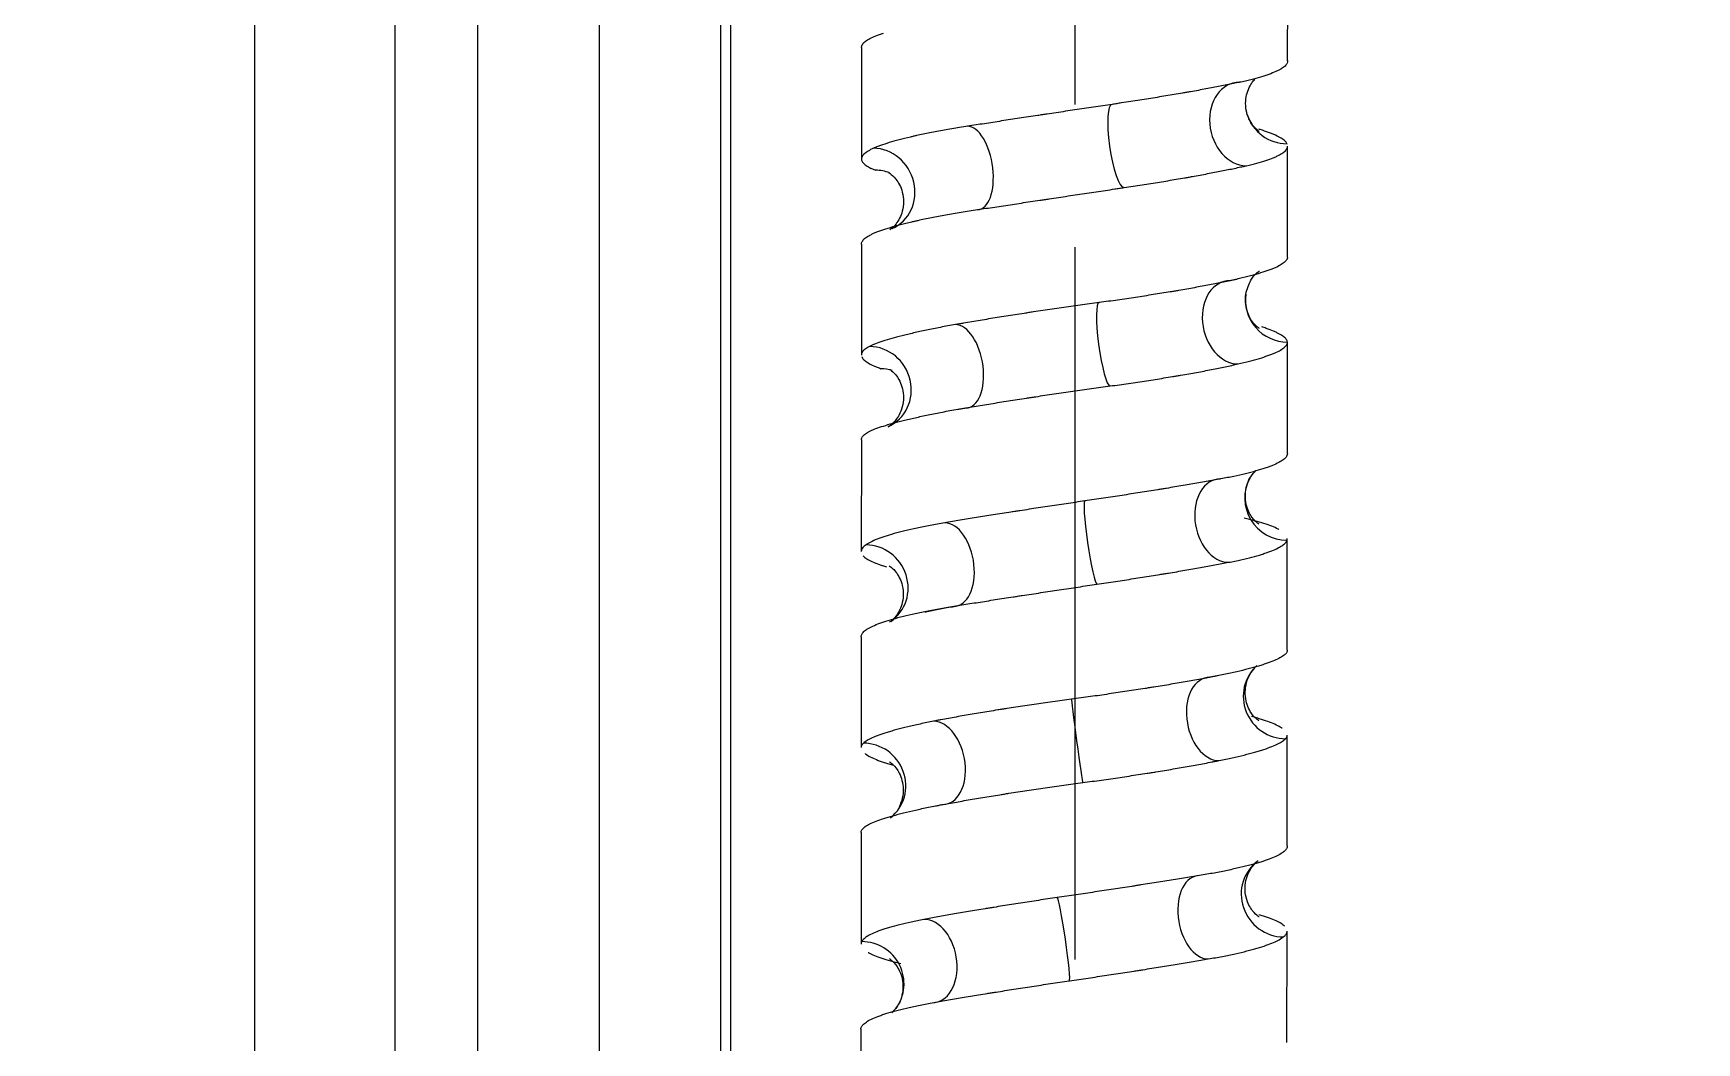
# Model space of a CAD drawing. Header units: millimetres. Extents: x 6110 to 6704, y -2661 to -1821.
# Drawn here: x 6328.72 to 6343.56, y -2250.69 to -2241.69 of the extents above; entities that cross this region are included whole.
import ezdxf

# ---------------------------------------------------------------- set-up
doc = ezdxf.new("R2010")
doc.units = ezdxf.units.MM
doc.header["$LTSCALE"] = 0.1
doc.linetypes.add('CENTERX2', pattern=[101.6, 63.5, -12.7, 12.7, -12.7])
doc.linetypes.add('HIDDEN2', pattern=[4.7625, 3.175, -1.5875])
doc.layers.add('1', color=4, linetype='HIDDEN2', lineweight=13)
doc.layers.add('DIM', color=3, linetype='Continuous', lineweight=9)
doc.layers.add('CENTER', color=1, linetype='CENTERX2')

msp = doc.modelspace()

# ---------------------------------------------------------------- hatches: boundary and pattern name
at = {"layer": 'DIM'}
h = msp.add_hatch(dxfattribs=at)
h.set_pattern_fill('ANSI31', color=2)
edge = h.paths.add_edge_path()
edge.add_line((6619.617, -2595.98), (6619.617, -1962.206))
edge.add_line((6634.617, -1966.11), (6619.617, -1966.11))
edge.add_line((6634.617, -2610.98), (6634.617, -1966.11))
edge.add_line((6634.617, -2610.98), (6184.457, -2610.98))
edge.add_line((6619.617, -2595.98), (6184.457, -2595.98))
edge.add_line((6184.457, -2610.98), (6184.457, -2595.98))

# ---------------------------------------------------------------- linework, layer by layer
at = {"layer": '1', "color": 7, "linetype": 'Continuous', "lineweight": -3}
for p, q in [((6330.696, -2354.877), (6330.696, -2226.539)), ((6332.686, -2394.48), (6332.686, -2226.539)), ((6333.768, -2226.528), (6333.768, -2393.229)), ((6334.85, -2226.51), (6334.85, -2393.225)), ((6334.939, -2226.51), (6334.939, -2393.225)), ((6331.944, -2226.545), (6331.944, -2354.877)), ((6339.908, -2241.936), (6339.909, -2240.943)), ((6336.108, -2241.815), (6336.107, -2242.81)), ((6339.907, -2243.686), (6339.907, -2242.694)), ((6336.107, -2243.568), (6336.106, -2244.557)), ((6339.906, -2245.435), (6339.906, -2244.444)), ((6336.106, -2245.314), (6336.105, -2246.309)), ((6339.904, -2247.187), (6339.905, -2246.194)), ((6336.104, -2247.068), (6336.104, -2248.057)), ((6339.903, -2248.934), (6339.904, -2247.945)), ((6336.103, -2248.815), (6336.103, -2249.809)), ((6339.902, -2250.687), (6339.903, -2249.693)), ((6336.102, -2250.567), (6336.101, -2251.558))]:
    msp.add_line(p, q, dxfattribs=at)
for centre, major_axis, ratio, start_param, end_param in [((6339.509, -2242.498), (0.08, -0.366), 0.782766, 2.971777, 6.113219), ((6338.396, -2242.694), (0.055, -0.371), 0.203228, 3.113066, 6.251225), ((6339.906, -2242.302), (0.358, 0.113), 0.988362, 3.13638, 4.400765), ((6337.098, -2242.889), (0.057, -0.371), 0.475155, 6.211071, 9.351763), ((6336.233, -2243.085), (0.142, -0.347), 0.923526, 0.016388, 2.778758), ((6336.216, -2243.282), (0.141, 0.348), 0.934438, 6.282554, 6.643723), ((6339.43, -2244.266), (0.081, -0.366), 0.742062, 2.980502, 6.118701), ((6339.906, -2244.07), (0.371, -0.053), 0.990915, 3.136209, 4.855036), ((6338.275, -2244.462), (0.05, -0.372), 0.139455, 3.123027, 6.263756), ((6336.991, -2244.657), (0.064, -0.37), 0.527753, 6.193549, 9.331635), ((6336.193, -2244.853), (0.154, -0.342), 0.946396, 6.274343, 9.020003), ((6336.258, -2245.05), (0.132, 0.351), 0.910477, 0.029444, 0.326888), ((6339.345, -2246.034), (0.07, -0.368), 0.698673, 3.010337, 6.151104), ((6339.899, -2245.838), (0.328, -0.182), 0.986141, 3.141074, 5.224323), ((6338.153, -2246.229), (0.054, -0.371), 0.077651, 3.132067, 6.270184), ((6336.89, -2246.425), (0.061, -0.37), 0.582427, 6.186853, 9.328366), ((6336.159, -2246.621), (0.197, -0.319), 0.961296, 0.042946, 2.602734), ((6339.255, -2247.802), (0.071, -0.368), 0.652213, 3.016999, 6.155147), ((6339.883, -2247.606), (0.253, -0.277), 0.980369, 3.134104, 5.551198), ((6338.03, -2247.997), (0.05, -0.372), 0.012895, 3.13981, 6.281352), ((6336.792, -2248.193), (0.07, -0.368), 0.630279, 6.165353, 9.303648), ((6336.133, -2248.389), (0.23, -0.296), 0.976235, 0.011979, 2.490826), ((6339.861, -2249.373), (0.216, -0.307), 0.967712, 3.146745, 5.683912), ((6339.16, -2249.569), (0.062, -0.37), 0.603098, 3.039756, 6.181325), ((6337.907, -2249.765), (0.054, -0.371), 0.048911, 6.277454, 9.415788), ((6336.7, -2249.96), (0.068, -0.369), 0.680106, 6.158604, 9.299465), ((6336.114, -2250.157), (0.299, -0.226), 0.983361, 6.28216, 8.505766)]:
    msp.add_ellipse(centre, major_axis=major_axis, ratio=ratio, start_param=start_param, end_param=end_param, dxfattribs=at)
for points, knots in [([(6336.108, -2241.815), (6336.108, -2241.813), (6336.108, -2241.812), (6336.109, -2241.806), (6336.11, -2241.802), (6336.112, -2241.795), (6336.113, -2241.793), (6336.116, -2241.789), (6336.117, -2241.787), (6336.124, -2241.776), (6336.133, -2241.768), (6336.154, -2241.752), (6336.18, -2241.736), (6336.215, -2241.72), (6336.246, -2241.708), (6336.256, -2241.704), (6336.279, -2241.697), (6336.291, -2241.693), (6336.303, -2241.689)], [0, 0, 0, 0, 0.035123, 0.035123, 0.131611, 0.131611, 0.179854, 0.179854, 0.228098, 0.228098, 0.421074, 0.421074, 0.614049, 0.807025, 0.807025, 0.903512, 0.903512, 1, 1, 1, 1]), ([(6339.908, -2241.931), (6339.909, -2241.939), (6339.907, -2241.948), (6339.899, -2241.964), (6339.887, -2241.981), (6339.864, -2241.997), (6339.844, -2242.01), (6339.837, -2242.014), (6339.825, -2242.02), (6339.82, -2242.022), (6339.812, -2242.027), (6339.807, -2242.029), (6339.784, -2242.039), (6339.764, -2242.047), (6339.718, -2242.064), (6339.669, -2242.08), (6339.61, -2242.096), (6339.563, -2242.107), (6339.547, -2242.111), (6339.514, -2242.119), (6339.496, -2242.123), (6339.478, -2242.126)], [0, 0, 0, 0, 0.125, 0.125, 0.25, 0.375, 0.375, 0.4375, 0.4375, 0.46875, 0.46875, 0.5, 0.5, 0.625, 0.625, 0.75, 0.875, 0.875, 0.9375, 0.9375, 1, 1, 1, 1]), ([(6339.548, -2242.415), (6339.534, -2242.358), (6339.524, -2242.259), (6339.575, -2242.145), (6339.606, -2242.108), (6339.614, -2242.099)], [0, 0, 0, 0, 0.431207, 0.832171, 1, 1, 1, 1]), ([(6339.478, -2242.126), (6339.443, -2242.134), (6339.405, -2242.142), (6339.327, -2242.157), (6339.245, -2242.173), (6339.157, -2242.189), (6339.089, -2242.202), (6339.054, -2242.208), (6339.018, -2242.214), (6338.994, -2242.218), (6338.982, -2242.22), (6338.921, -2242.231), (6338.872, -2242.239), (6338.771, -2242.256), (6338.668, -2242.273), (6338.562, -2242.289), (6338.481, -2242.302), (6338.453, -2242.306), (6338.412, -2242.312), (6338.398, -2242.314), (6338.371, -2242.319), (6338.357, -2242.321), (6338.343, -2242.323)], [0, 0, 0, 0, 0.125, 0.125, 0.25, 0.375, 0.375, 0.4375, 0.46875, 0.46875, 0.5, 0.5, 0.625, 0.625, 0.75, 0.875, 0.875, 0.9375, 0.9375, 0.96875, 0.96875, 1, 1, 1, 1]), ([(6338.343, -2242.323), (6338.287, -2242.331), (6338.232, -2242.339), (6338.122, -2242.356), (6338.011, -2242.372), (6337.9, -2242.389), (6337.817, -2242.401), (6337.79, -2242.405), (6337.748, -2242.412), (6337.734, -2242.414), (6337.707, -2242.418), (6337.693, -2242.42), (6337.624, -2242.431), (6337.569, -2242.439), (6337.462, -2242.455), (6337.356, -2242.471), (6337.254, -2242.487), (6337.178, -2242.499), (6337.153, -2242.502), (6337.104, -2242.51), (6337.079, -2242.514), (6337.055, -2242.518)], [0, 0, 0, 0, 0.125, 0.125, 0.25, 0.375, 0.375, 0.4375, 0.4375, 0.46875, 0.46875, 0.5, 0.5, 0.625, 0.625, 0.75, 0.875, 0.875, 0.9375, 0.9375, 1, 1, 1, 1]), ([(6339.654, -2242.565), (6339.654, -2242.565), (6339.653, -2242.564), (6339.631, -2242.552), (6339.575, -2242.485), (6339.554, -2242.432), (6339.548, -2242.415)], [0, 0, 0, 0, 0.046975, 0.473175, 0.844889, 1, 1, 1, 1]), ([(6337.055, -2242.518), (6337.006, -2242.525), (6336.958, -2242.533), (6336.867, -2242.548), (6336.778, -2242.564), (6336.696, -2242.581), (6336.637, -2242.593), (6336.608, -2242.599), (6336.58, -2242.605), (6336.562, -2242.61), (6336.553, -2242.612), (6336.508, -2242.622), (6336.474, -2242.631), (6336.411, -2242.647), (6336.352, -2242.664), (6336.301, -2242.681), (6336.266, -2242.693), (6336.255, -2242.698), (6336.239, -2242.704), (6336.234, -2242.706), (6336.224, -2242.71), (6336.219, -2242.712), (6336.215, -2242.714)], [0, 0, 0, 0, 0.125, 0.125, 0.25, 0.375, 0.375, 0.4375, 0.46875, 0.46875, 0.5, 0.5, 0.625, 0.625, 0.75, 0.875, 0.875, 0.9375, 0.9375, 0.96875, 0.96875, 1, 1, 1, 1]), ([(6339.902, -2242.673), (6339.898, -2242.665), (6339.891, -2242.657), (6339.874, -2242.64), (6339.851, -2242.623), (6339.819, -2242.607), (6339.791, -2242.594), (6339.781, -2242.59), (6339.766, -2242.584), (6339.76, -2242.581), (6339.749, -2242.577), (6339.744, -2242.575), (6339.715, -2242.565), (6339.69, -2242.556), (6339.659, -2242.547), (6339.655, -2242.546), (6339.651, -2242.545)], [0, 0, 0, 0, 0.194851, 0.194851, 0.389702, 0.584553, 0.584553, 0.681979, 0.681979, 0.730691, 0.730691, 0.779404, 0.779404, 0.974255, 0.974255, 1, 1, 1, 1]), ([(6339.539, -2242.87), (6339.573, -2242.862), (6339.604, -2242.855), (6339.662, -2242.839), (6339.715, -2242.823), (6339.76, -2242.807), (6339.79, -2242.794), (6339.8, -2242.79), (6339.813, -2242.784), (6339.818, -2242.782), (6339.826, -2242.778), (6339.83, -2242.776), (6339.85, -2242.765), (6339.863, -2242.757), (6339.884, -2242.74), (6339.9, -2242.723), (6339.906, -2242.706), (6339.907, -2242.697), (6339.907, -2242.695), (6339.907, -2242.694)], [0, 0, 0, 0, 0.139341, 0.139341, 0.278683, 0.418024, 0.418024, 0.487695, 0.487695, 0.52253, 0.52253, 0.557366, 0.557366, 0.696707, 0.696707, 0.836048, 0.97539, 0.97539, 1, 1, 1, 1]), ([(6336.215, -2242.714), (6336.196, -2242.722), (6336.18, -2242.731), (6336.153, -2242.747), (6336.13, -2242.764), (6336.117, -2242.78), (6336.111, -2242.793), (6336.109, -2242.797), (6336.108, -2242.804), (6336.108, -2242.806), (6336.107, -2242.81), (6336.107, -2242.812), (6336.108, -2242.822), (6336.112, -2242.831), (6336.123, -2242.847), (6336.139, -2242.863), (6336.164, -2242.879), (6336.187, -2242.891), (6336.195, -2242.895), (6336.213, -2242.902), (6336.223, -2242.906), (6336.233, -2242.91)], [0, 0, 0, 0, 0.125, 0.125, 0.25, 0.375, 0.375, 0.4375, 0.4375, 0.46875, 0.46875, 0.5, 0.5, 0.625, 0.625, 0.75, 0.875, 0.875, 0.9375, 0.9375, 1, 1, 1, 1]), ([(6336.349, -2242.927), (6336.349, -2242.928), (6336.359, -2242.937), (6336.415, -2242.98), (6336.486, -2243.106), (6336.485, -2243.274), (6336.418, -2243.393), (6336.368, -2243.435), (6336.359, -2243.44), (6336.359, -2243.44)], [0, 0, 0, 0, 0.116288, 0.259363, 0.41564, 0.599574, 0.755017, 0.885983, 1, 1, 1, 1]), ([(6338.449, -2243.065), (6338.503, -2243.057), (6338.557, -2243.048), (6338.662, -2243.032), (6338.766, -2243.015), (6338.865, -2242.999), (6338.939, -2242.986), (6338.963, -2242.982), (6338.999, -2242.976), (6339.011, -2242.974), (6339.034, -2242.97), (6339.046, -2242.967), (6339.105, -2242.957), (6339.15, -2242.949), (6339.236, -2242.932), (6339.32, -2242.916), (6339.397, -2242.901), (6339.452, -2242.889), (6339.47, -2242.885), (6339.505, -2242.877), (6339.522, -2242.874), (6339.539, -2242.87)], [0, 0, 0, 0, 0.125, 0.125, 0.25, 0.375, 0.375, 0.4375, 0.4375, 0.46875, 0.46875, 0.5, 0.5, 0.625, 0.625, 0.75, 0.875, 0.875, 0.9375, 0.9375, 1, 1, 1, 1]), ([(6337.142, -2243.261), (6337.192, -2243.253), (6337.243, -2243.246), (6337.347, -2243.23), (6337.452, -2243.214), (6337.56, -2243.198), (6337.642, -2243.186), (6337.67, -2243.182), (6337.712, -2243.175), (6337.726, -2243.173), (6337.754, -2243.169), (6337.768, -2243.167), (6337.837, -2243.157), (6337.893, -2243.148), (6338.005, -2243.131), (6338.116, -2243.115), (6338.227, -2243.098), (6338.311, -2243.086), (6338.338, -2243.081), (6338.38, -2243.075), (6338.394, -2243.073), (6338.421, -2243.069), (6338.435, -2243.067), (6338.449, -2243.065)], [0, 0, 0, 0, 0.125, 0.125, 0.25, 0.375, 0.375, 0.4375, 0.4375, 0.46875, 0.46875, 0.5, 0.5, 0.625, 0.625, 0.75, 0.875, 0.875, 0.9375, 0.9375, 0.96875, 0.96875, 1, 1, 1, 1]), ([(6336.253, -2243.456), (6336.275, -2243.448), (6336.299, -2243.44), (6336.35, -2243.423), (6336.406, -2243.407), (6336.47, -2243.39), (6336.521, -2243.378), (6336.547, -2243.371), (6336.574, -2243.365), (6336.593, -2243.361), (6336.602, -2243.359), (6336.65, -2243.348), (6336.69, -2243.34), (6336.772, -2243.324), (6336.857, -2243.307), (6336.948, -2243.292), (6337.019, -2243.28), (6337.043, -2243.276), (6337.092, -2243.269), (6337.117, -2243.265), (6337.142, -2243.261)], [0, 0, 0, 0, 0.125, 0.125, 0.25, 0.375, 0.375, 0.4375, 0.46875, 0.46875, 0.5, 0.5, 0.625, 0.625, 0.75, 0.875, 0.875, 0.9375, 0.9375, 1, 1, 1, 1]), ([(6336.107, -2243.568), (6336.107, -2243.567), (6336.107, -2243.565), (6336.107, -2243.561), (6336.108, -2243.559), (6336.111, -2243.548), (6336.116, -2243.54), (6336.13, -2243.523), (6336.149, -2243.506), (6336.178, -2243.49), (6336.204, -2243.477), (6336.213, -2243.473), (6336.227, -2243.467), (6336.232, -2243.465), (6336.242, -2243.46), (6336.248, -2243.458), (6336.253, -2243.456)], [0, 0, 0, 0, 0.046391, 0.046391, 0.102486, 0.102486, 0.326864, 0.326864, 0.551243, 0.775621, 0.775621, 0.887811, 0.887811, 0.943905, 0.943905, 1, 1, 1, 1]), ([(6339.905, -2243.698), (6339.902, -2243.706), (6339.897, -2243.714), (6339.882, -2243.729), (6339.863, -2243.745), (6339.833, -2243.761), (6339.808, -2243.774), (6339.799, -2243.778), (6339.784, -2243.784), (6339.779, -2243.786), (6339.769, -2243.79), (6339.763, -2243.792), (6339.736, -2243.803), (6339.712, -2243.811), (6339.66, -2243.828), (6339.603, -2243.845), (6339.538, -2243.862), (6339.486, -2243.874), (6339.469, -2243.878), (6339.441, -2243.885), (6339.432, -2243.887), (6339.413, -2243.891), (6339.403, -2243.893), (6339.394, -2243.895)], [0, 0, 0, 0, 0.125, 0.125, 0.25, 0.375, 0.375, 0.4375, 0.4375, 0.46875, 0.46875, 0.5, 0.5, 0.625, 0.625, 0.75, 0.875, 0.875, 0.9375, 0.9375, 0.96875, 0.96875, 1, 1, 1, 1]), ([(6339.394, -2243.895), (6339.355, -2243.903), (6339.315, -2243.911), (6339.233, -2243.928), (6339.147, -2243.944), (6339.055, -2243.961), (6338.984, -2243.974), (6338.948, -2243.98), (6338.911, -2243.986), (6338.887, -2243.99), (6338.874, -2243.992), (6338.811, -2244.003), (6338.761, -2244.011), (6338.657, -2244.027), (6338.553, -2244.044), (6338.446, -2244.059), (6338.337, -2244.075), (6338.282, -2244.082), (6338.226, -2244.09)], [0, 0, 0, 0, 0.125, 0.125, 0.25, 0.375, 0.375, 0.4375, 0.46875, 0.46875, 0.5, 0.5, 0.625, 0.625, 0.75, 0.875, 0.875, 1, 1, 1, 1]), ([(6339.534, -2244.017), (6339.547, -2243.965), (6339.572, -2243.889), (6339.632, -2243.824), (6339.653, -2243.811), (6339.656, -2243.809), (6339.656, -2243.809)], [0, 0, 0, 0, 0.340686, 0.620416, 0.88835, 1, 1, 1, 1]), ([(6339.655, -2244.32), (6339.655, -2244.32), (6339.652, -2244.317), (6339.624, -2244.299), (6339.557, -2244.216), (6339.527, -2244.103), (6339.532, -2244.035), (6339.534, -2244.017)], [0, 0, 0, 0, 0.095693, 0.353908, 0.604603, 0.898122, 1, 1, 1, 1]), ([(6338.226, -2244.09), (6338.17, -2244.097), (6338.114, -2244.105), (6338.002, -2244.121), (6337.89, -2244.136), (6337.779, -2244.153), (6337.696, -2244.165), (6337.668, -2244.169), (6337.627, -2244.175), (6337.613, -2244.177), (6337.585, -2244.182), (6337.572, -2244.184), (6337.503, -2244.194), (6337.449, -2244.203), (6337.344, -2244.219), (6337.24, -2244.236), (6337.14, -2244.253), (6337.066, -2244.265), (6337.042, -2244.269), (6337.005, -2244.276), (6336.993, -2244.278), (6336.97, -2244.282), (6336.958, -2244.284), (6336.946, -2244.286)], [0, 0, 0, 0, 0.125, 0.125, 0.25, 0.375, 0.375, 0.4375, 0.4375, 0.46875, 0.46875, 0.5, 0.5, 0.625, 0.625, 0.75, 0.875, 0.875, 0.9375, 0.9375, 0.96875, 0.96875, 1, 1, 1, 1]), ([(6336.946, -2244.286), (6336.899, -2244.294), (6336.855, -2244.302), (6336.768, -2244.319), (6336.685, -2244.336), (6336.609, -2244.352), (6336.554, -2244.365), (6336.528, -2244.371), (6336.502, -2244.377), (6336.485, -2244.381), (6336.477, -2244.384), (6336.435, -2244.394), (6336.405, -2244.402), (6336.348, -2244.419), (6336.295, -2244.435), (6336.251, -2244.451), (6336.221, -2244.462), (6336.212, -2244.466), (6336.194, -2244.474), (6336.186, -2244.478), (6336.178, -2244.481)], [0, 0, 0, 0, 0.125, 0.125, 0.25, 0.375, 0.375, 0.4375, 0.46875, 0.46875, 0.5, 0.5, 0.625, 0.625, 0.75, 0.875, 0.875, 0.9375, 0.9375, 1, 1, 1, 1]), ([(6339.906, -2244.442), (6339.906, -2244.434), (6339.903, -2244.426), (6339.892, -2244.411), (6339.876, -2244.395), (6339.851, -2244.378), (6339.828, -2244.366), (6339.82, -2244.362), (6339.807, -2244.356), (6339.803, -2244.353), (6339.793, -2244.349), (6339.788, -2244.347), (6339.763, -2244.337), (6339.741, -2244.328), (6339.704, -2244.315), (6339.691, -2244.311), (6339.678, -2244.307)], [0, 0, 0, 0, 0.181414, 0.181414, 0.362828, 0.544242, 0.544242, 0.634949, 0.634949, 0.680303, 0.680303, 0.725656, 0.725656, 0.90707, 0.90707, 1, 1, 1, 1]), ([(6336.178, -2244.481), (6336.163, -2244.489), (6336.15, -2244.497), (6336.129, -2244.512), (6336.113, -2244.528), (6336.107, -2244.544), (6336.106, -2244.554), (6336.106, -2244.555), (6336.106, -2244.556)], [0, 0, 0, 0, 0.319121, 0.319121, 0.638242, 0.957363, 0.957363, 1, 1, 1, 1]), ([(6339.465, -2244.637), (6339.501, -2244.629), (6339.535, -2244.621), (6339.599, -2244.604), (6339.658, -2244.587), (6339.709, -2244.571), (6339.744, -2244.558), (6339.76, -2244.552), (6339.776, -2244.546), (6339.786, -2244.541), (6339.791, -2244.539), (6339.814, -2244.529), (6339.831, -2244.521), (6339.859, -2244.504), (6339.882, -2244.488), (6339.896, -2244.472), (6339.905, -2244.457), (6339.907, -2244.449), (6339.906, -2244.442)], [0, 0, 0, 0, 0.125, 0.125, 0.25, 0.375, 0.375, 0.4375, 0.46875, 0.46875, 0.5, 0.5, 0.625, 0.625, 0.75, 0.875, 0.875, 1, 1, 1, 1]), ([(6336.11, -2244.574), (6336.111, -2244.575), (6336.111, -2244.576), (6336.116, -2244.586), (6336.123, -2244.595), (6336.142, -2244.612), (6336.165, -2244.628), (6336.198, -2244.645), (6336.226, -2244.658), (6336.236, -2244.662), (6336.252, -2244.668), (6336.258, -2244.67), (6336.269, -2244.674), (6336.275, -2244.676), (6336.28, -2244.679)], [0, 0, 0, 0, 0.038869, 0.038869, 0.279151, 0.279151, 0.519434, 0.759717, 0.759717, 0.879859, 0.879859, 0.939929, 0.939929, 1, 1, 1, 1]), ([(6338.324, -2244.833), (6338.38, -2244.826), (6338.435, -2244.818), (6338.543, -2244.802), (6338.65, -2244.787), (6338.753, -2244.77), (6338.829, -2244.758), (6338.855, -2244.754), (6338.892, -2244.748), (6338.904, -2244.746), (6338.929, -2244.741), (6338.941, -2244.739), (6339.003, -2244.729), (6339.05, -2244.72), (6339.141, -2244.704), (6339.23, -2244.687), (6339.312, -2244.67), (6339.371, -2244.658), (6339.391, -2244.654), (6339.419, -2244.647), (6339.429, -2244.645), (6339.447, -2244.641), (6339.456, -2244.639), (6339.465, -2244.637)], [0, 0, 0, 0, 0.125, 0.125, 0.25, 0.375, 0.375, 0.4375, 0.4375, 0.46875, 0.46875, 0.5, 0.5, 0.625, 0.625, 0.75, 0.875, 0.875, 0.9375, 0.9375, 0.96875, 0.96875, 1, 1, 1, 1]), ([(6336.359, -2244.685), (6336.359, -2244.685), (6336.361, -2244.687), (6336.378, -2244.695), (6336.448, -2244.771), (6336.496, -2244.918), (6336.462, -2245.077), (6336.388, -2245.169), (6336.351, -2245.192), (6336.346, -2245.196), (6336.346, -2245.196)], [0, 0, 0, 0, 0.011149, 0.164003, 0.306774, 0.470051, 0.647997, 0.793717, 0.921484, 1, 1, 1, 1]), ([(6337.038, -2245.028), (6337.086, -2245.02), (6337.135, -2245.012), (6337.236, -2244.995), (6337.338, -2244.979), (6337.443, -2244.962), (6337.524, -2244.949), (6337.551, -2244.945), (6337.592, -2244.939), (6337.605, -2244.937), (6337.633, -2244.933), (6337.647, -2244.931), (6337.716, -2244.92), (6337.771, -2244.912), (6337.881, -2244.896), (6337.992, -2244.88), (6338.103, -2244.864), (6338.213, -2244.848), (6338.269, -2244.841), (6338.324, -2244.833)], [0, 0, 0, 0, 0.125, 0.125, 0.25, 0.375, 0.375, 0.4375, 0.4375, 0.46875, 0.46875, 0.5, 0.5, 0.625, 0.625, 0.75, 0.875, 0.875, 1, 1, 1, 1]), ([(6336.207, -2245.225), (6336.226, -2245.217), (6336.246, -2245.209), (6336.292, -2245.194), (6336.341, -2245.178), (6336.4, -2245.162), (6336.447, -2245.149), (6336.463, -2245.145), (6336.488, -2245.139), (6336.496, -2245.137), (6336.514, -2245.133), (6336.522, -2245.131), (6336.567, -2245.12), (6336.604, -2245.112), (6336.682, -2245.095), (6336.763, -2245.078), (6336.851, -2245.061), (6336.919, -2245.049), (6336.942, -2245.045), (6336.977, -2245.039), (6336.989, -2245.036), (6337.013, -2245.032), (6337.025, -2245.03), (6337.038, -2245.028)], [0, 0, 0, 0, 0.125, 0.125, 0.25, 0.375, 0.375, 0.4375, 0.4375, 0.46875, 0.46875, 0.5, 0.5, 0.625, 0.625, 0.75, 0.875, 0.875, 0.9375, 0.9375, 0.96875, 0.96875, 1, 1, 1, 1]), ([(6336.106, -2245.314), (6336.106, -2245.308), (6336.107, -2245.302), (6336.113, -2245.288), (6336.125, -2245.271), (6336.147, -2245.256), (6336.167, -2245.244), (6336.174, -2245.24), (6336.19, -2245.232), (6336.198, -2245.228), (6336.207, -2245.225)], [0, 0, 0, 0, 0.199335, 0.199335, 0.466223, 0.733112, 0.733112, 0.866556, 0.866556, 1, 1, 1, 1]), ([(6339.894, -2245.467), (6339.888, -2245.475), (6339.879, -2245.483), (6339.857, -2245.5), (6339.83, -2245.516), (6339.794, -2245.533), (6339.764, -2245.545), (6339.753, -2245.55), (6339.736, -2245.556), (6339.73, -2245.558), (6339.718, -2245.562), (6339.712, -2245.564), (6339.681, -2245.575), (6339.654, -2245.583), (6339.596, -2245.599), (6339.534, -2245.616), (6339.464, -2245.631), (6339.409, -2245.643), (6339.39, -2245.647), (6339.351, -2245.654), (6339.331, -2245.658), (6339.31, -2245.662)], [0, 0, 0, 0, 0.125, 0.125, 0.25, 0.375, 0.375, 0.4375, 0.4375, 0.46875, 0.46875, 0.5, 0.5, 0.625, 0.625, 0.75, 0.875, 0.875, 0.9375, 0.9375, 1, 1, 1, 1]), ([(6339.906, -2245.436), (6339.906, -2245.438), (6339.905, -2245.44), (6339.904, -2245.45), (6339.9, -2245.458), (6339.894, -2245.467)], [0, 0, 0, 0, 0.195652, 0.195652, 1, 1, 1, 1]), ([(6339.31, -2245.662), (6339.269, -2245.67), (6339.226, -2245.677), (6339.138, -2245.693), (6339.047, -2245.709), (6338.951, -2245.725), (6338.877, -2245.737), (6338.84, -2245.744), (6338.801, -2245.75), (6338.775, -2245.754), (6338.762, -2245.756), (6338.697, -2245.767), (6338.645, -2245.775), (6338.539, -2245.792), (6338.431, -2245.808), (6338.322, -2245.825), (6338.211, -2245.842), (6338.155, -2245.85), (6338.099, -2245.858)], [0, 0, 0, 0, 0.125, 0.125, 0.25, 0.375, 0.375, 0.4375, 0.46875, 0.46875, 0.5, 0.5, 0.625, 0.625, 0.75, 0.875, 0.875, 1, 1, 1, 1]), ([(6339.653, -2246.065), (6339.652, -2246.065), (6339.643, -2246.06), (6339.59, -2246.015), (6339.524, -2245.889), (6339.53, -2245.744), (6339.56, -2245.676), (6339.571, -2245.655)], [0, 0, 0, 0, 0.167145, 0.377722, 0.608382, 0.881443, 1, 1, 1, 1]), ([(6339.571, -2245.655), (6339.593, -2245.624), (6339.611, -2245.6), (6339.625, -2245.586), (6339.625, -2245.586)], [0, 0, 0, 0, 0.998156, 1, 1, 1, 1]), ([(6338.099, -2245.858), (6338.043, -2245.866), (6337.987, -2245.875), (6337.876, -2245.891), (6337.765, -2245.908), (6337.656, -2245.924), (6337.575, -2245.937), (6337.548, -2245.941), (6337.507, -2245.947), (6337.494, -2245.949), (6337.467, -2245.954), (6337.453, -2245.956), (6337.387, -2245.966), (6337.334, -2245.974), (6337.231, -2245.991), (6337.131, -2246.007), (6337.035, -2246.022), (6336.964, -2246.034), (6336.941, -2246.038), (6336.895, -2246.046), (6336.872, -2246.049), (6336.85, -2246.053)], [0, 0, 0, 0, 0.125, 0.125, 0.25, 0.375, 0.375, 0.4375, 0.4375, 0.46875, 0.46875, 0.5, 0.5, 0.625, 0.625, 0.75, 0.875, 0.875, 0.9375, 0.9375, 1, 1, 1, 1]), ([(6336.85, -2246.053), (6336.805, -2246.061), (6336.762, -2246.068), (6336.679, -2246.084), (6336.601, -2246.1), (6336.529, -2246.116), (6336.478, -2246.128), (6336.453, -2246.135), (6336.429, -2246.141), (6336.414, -2246.145), (6336.406, -2246.147), (6336.368, -2246.158), (6336.341, -2246.166), (6336.29, -2246.183), (6336.243, -2246.2), (6336.206, -2246.216), (6336.181, -2246.229), (6336.173, -2246.233), (6336.162, -2246.239), (6336.159, -2246.242), (6336.153, -2246.246), (6336.149, -2246.248), (6336.147, -2246.25)], [0, 0, 0, 0, 0.125, 0.125, 0.25, 0.375, 0.375, 0.4375, 0.46875, 0.46875, 0.5, 0.5, 0.625, 0.625, 0.75, 0.875, 0.875, 0.9375, 0.9375, 0.96875, 0.96875, 1, 1, 1, 1]), ([(6339.828, -2246.112), (6339.826, -2246.111), (6339.824, -2246.11), (6339.805, -2246.1), (6339.787, -2246.092), (6339.745, -2246.076), (6339.699, -2246.06), (6339.644, -2246.044), (6339.599, -2246.032), (6339.584, -2246.028), (6339.552, -2246.02), (6339.536, -2246.017), (6339.519, -2246.013)], [0, 0, 0, 0, 0.029539, 0.029539, 0.272154, 0.272154, 0.514769, 0.757385, 0.757385, 0.878692, 0.878692, 1, 1, 1, 1]), ([(6336.147, -2246.25), (6336.135, -2246.258), (6336.126, -2246.266), (6336.112, -2246.283), (6336.106, -2246.294), (6336.105, -2246.306), (6336.105, -2246.309)], [0, 0, 0, 0, 0.417731, 0.417731, 0.835462, 1, 1, 1, 1]), ([(6339.38, -2246.405), (6339.42, -2246.398), (6339.457, -2246.39), (6339.526, -2246.374), (6339.592, -2246.359), (6339.649, -2246.342), (6339.689, -2246.33), (6339.709, -2246.324), (6339.727, -2246.318), (6339.738, -2246.313), (6339.744, -2246.311), (6339.772, -2246.301), (6339.792, -2246.292), (6339.827, -2246.275), (6339.857, -2246.259), (6339.878, -2246.242), (6339.894, -2246.225), (6339.899, -2246.217), (6339.902, -2246.209)], [0, 0, 0, 0, 0.125, 0.125, 0.25, 0.375, 0.375, 0.4375, 0.46875, 0.46875, 0.5, 0.5, 0.625, 0.625, 0.75, 0.875, 0.875, 1, 1, 1, 1]), ([(6336.121, -2246.347), (6336.122, -2246.348), (6336.123, -2246.349), (6336.132, -2246.358), (6336.142, -2246.366), (6336.168, -2246.383), (6336.197, -2246.399), (6336.237, -2246.415), (6336.269, -2246.427), (6336.281, -2246.43), (6336.305, -2246.438), (6336.318, -2246.442), (6336.331, -2246.446)], [0, 0, 0, 0, 0.028949, 0.028949, 0.271712, 0.271712, 0.514475, 0.757237, 0.757237, 0.878619, 0.878619, 1, 1, 1, 1]), ([(6338.207, -2246.6), (6338.262, -2246.592), (6338.318, -2246.584), (6338.427, -2246.567), (6338.534, -2246.551), (6338.639, -2246.534), (6338.717, -2246.522), (6338.743, -2246.518), (6338.781, -2246.511), (6338.794, -2246.509), (6338.819, -2246.505), (6338.832, -2246.503), (6338.895, -2246.493), (6338.944, -2246.484), (6339.039, -2246.468), (6339.131, -2246.452), (6339.217, -2246.436), (6339.28, -2246.424), (6339.301, -2246.421), (6339.341, -2246.413), (6339.361, -2246.409), (6339.38, -2246.405)], [0, 0, 0, 0, 0.125, 0.125, 0.25, 0.375, 0.375, 0.4375, 0.4375, 0.46875, 0.46875, 0.5, 0.5, 0.625, 0.625, 0.75, 0.875, 0.875, 0.9375, 0.9375, 1, 1, 1, 1]), ([(6336.353, -2246.435), (6336.353, -2246.435), (6336.36, -2246.439), (6336.408, -2246.475), (6336.48, -2246.594), (6336.486, -2246.763), (6336.419, -2246.889), (6336.37, -2246.93), (6336.359, -2246.939), (6336.356, -2246.94)], [0, 0, 0, 0, 0.101914, 0.254567, 0.418558, 0.615898, 0.786437, 0.928418, 1, 1, 1, 1]), ([(6336.93, -2246.797), (6336.977, -2246.789), (6337.025, -2246.781), (6337.123, -2246.766), (6337.222, -2246.75), (6337.326, -2246.734), (6337.405, -2246.721), (6337.432, -2246.717), (6337.473, -2246.711), (6337.486, -2246.709), (6337.513, -2246.705), (6337.527, -2246.702), (6337.596, -2246.692), (6337.65, -2246.684), (6337.761, -2246.667), (6337.871, -2246.65), (6337.983, -2246.634), (6338.094, -2246.617), (6338.15, -2246.609), (6338.207, -2246.6)], [0, 0, 0, 0, 0.125, 0.125, 0.25, 0.375, 0.375, 0.4375, 0.4375, 0.46875, 0.46875, 0.5, 0.5, 0.625, 0.625, 0.75, 0.875, 0.875, 1, 1, 1, 1]), ([(6336.172, -2246.992), (6336.186, -2246.984), (6336.204, -2246.975), (6336.242, -2246.959), (6336.285, -2246.942), (6336.337, -2246.926), (6336.379, -2246.913), (6336.394, -2246.909), (6336.417, -2246.903), (6336.424, -2246.901), (6336.44, -2246.896), (6336.448, -2246.894), (6336.489, -2246.884), (6336.523, -2246.876), (6336.595, -2246.859), (6336.671, -2246.843), (6336.753, -2246.827), (6336.817, -2246.816), (6336.839, -2246.812), (6336.884, -2246.804), (6336.907, -2246.8), (6336.93, -2246.797)], [0, 0, 0, 0, 0.125, 0.125, 0.25, 0.375, 0.375, 0.4375, 0.4375, 0.46875, 0.46875, 0.5, 0.5, 0.625, 0.625, 0.75, 0.875, 0.875, 0.9375, 0.9375, 1, 1, 1, 1]), ([(6336.675, -2246.847), (6336.686, -2246.845), (6336.769, -2246.827), (6336.862, -2246.81), (6336.951, -2246.795)], [0, 0, 0, 0, 0.133711, 1, 1, 1, 1]), ([(6336.104, -2247.068), (6336.104, -2247.068), (6336.104, -2247.067), (6336.105, -2247.059), (6336.11, -2247.042), (6336.125, -2247.025), (6336.139, -2247.013), (6336.145, -2247.009), (6336.154, -2247.002), (6336.158, -2247), (6336.164, -2246.996), (6336.168, -2246.994), (6336.172, -2246.992)], [0, 0, 0, 0, 0.00912, 0.00912, 0.339413, 0.669707, 0.669707, 0.834853, 0.834853, 0.917427, 0.917427, 1, 1, 1, 1]), ([(6339.876, -2247.234), (6339.866, -2247.241), (6339.854, -2247.249), (6339.825, -2247.265), (6339.792, -2247.281), (6339.749, -2247.297), (6339.713, -2247.309), (6339.701, -2247.313), (6339.681, -2247.32), (6339.674, -2247.322), (6339.661, -2247.326), (6339.654, -2247.328), (6339.618, -2247.339), (6339.588, -2247.347), (6339.524, -2247.364), (6339.455, -2247.381), (6339.379, -2247.397), (6339.32, -2247.41), (6339.299, -2247.414), (6339.268, -2247.42), (6339.257, -2247.422), (6339.236, -2247.426), (6339.225, -2247.428), (6339.214, -2247.43)], [0, 0, 0, 0, 0.125, 0.125, 0.25, 0.375, 0.375, 0.4375, 0.4375, 0.46875, 0.46875, 0.5, 0.5, 0.625, 0.625, 0.75, 0.875, 0.875, 0.9375, 0.9375, 0.96875, 0.96875, 1, 1, 1, 1]), ([(6339.904, -2247.188), (6339.904, -2247.196), (6339.902, -2247.203), (6339.893, -2247.219), (6339.886, -2247.226), (6339.876, -2247.234)], [0, 0, 0, 0, 0.491584, 0.491584, 1, 1, 1, 1]), ([(6339.214, -2247.43), (6339.171, -2247.439), (6339.126, -2247.447), (6339.035, -2247.463), (6338.941, -2247.48), (6338.842, -2247.497), (6338.766, -2247.509), (6338.727, -2247.515), (6338.688, -2247.522), (6338.662, -2247.526), (6338.649, -2247.528), (6338.583, -2247.538), (6338.529, -2247.547), (6338.422, -2247.563), (6338.314, -2247.579), (6338.204, -2247.595), (6338.093, -2247.61), (6338.037, -2247.618), (6337.981, -2247.625)], [0, 0, 0, 0, 0.125, 0.125, 0.25, 0.375, 0.375, 0.4375, 0.46875, 0.46875, 0.5, 0.5, 0.625, 0.625, 0.75, 0.875, 0.875, 1, 1, 1, 1]), ([(6339.651, -2247.818), (6339.651, -2247.818), (6339.651, -2247.817), (6339.634, -2247.809), (6339.569, -2247.74), (6339.517, -2247.599), (6339.542, -2247.437), (6339.602, -2247.356), (6339.627, -2247.332), (6339.63, -2247.329)], [0, 0, 0, 0, 0.009852, 0.196979, 0.368082, 0.562612, 0.783375, 0.967712, 1, 1, 1, 1]), ([(6337.981, -2247.625), (6337.924, -2247.633), (6337.868, -2247.641), (6337.756, -2247.656), (6337.646, -2247.672), (6337.537, -2247.688), (6337.456, -2247.701), (6337.43, -2247.705), (6337.39, -2247.711), (6337.376, -2247.713), (6337.35, -2247.717), (6337.336, -2247.719), (6337.271, -2247.73), (6337.219, -2247.738), (6337.119, -2247.755), (6337.021, -2247.772), (6336.928, -2247.788), (6336.86, -2247.801), (6336.838, -2247.805), (6336.805, -2247.811), (6336.794, -2247.813), (6336.772, -2247.817), (6336.761, -2247.82), (6336.751, -2247.822)], [0, 0, 0, 0, 0.125, 0.125, 0.25, 0.375, 0.375, 0.4375, 0.4375, 0.46875, 0.46875, 0.5, 0.5, 0.625, 0.625, 0.75, 0.875, 0.875, 0.9375, 0.9375, 0.96875, 0.96875, 1, 1, 1, 1]), ([(6336.751, -2247.822), (6336.709, -2247.83), (6336.668, -2247.838), (6336.591, -2247.855), (6336.518, -2247.871), (6336.453, -2247.888), (6336.407, -2247.9), (6336.384, -2247.907), (6336.363, -2247.913), (6336.349, -2247.917), (6336.342, -2247.919), (6336.309, -2247.93), (6336.284, -2247.938), (6336.24, -2247.954), (6336.2, -2247.971), (6336.169, -2247.986), (6336.144, -2248.002), (6336.133, -2248.009), (6336.125, -2248.017)], [0, 0, 0, 0, 0.125, 0.125, 0.25, 0.375, 0.375, 0.4375, 0.46875, 0.46875, 0.5, 0.5, 0.625, 0.625, 0.75, 0.875, 0.875, 1, 1, 1, 1]), ([(6339.858, -2247.885), (6339.856, -2247.883), (6339.854, -2247.882), (6339.839, -2247.872), (6339.824, -2247.864), (6339.789, -2247.847), (6339.749, -2247.83), (6339.7, -2247.813), (6339.66, -2247.801), (6339.646, -2247.797), (6339.624, -2247.79), (6339.616, -2247.788), (6339.601, -2247.784), (6339.594, -2247.782), (6339.586, -2247.78)], [0, 0, 0, 0, 0.038316, 0.038316, 0.278737, 0.278737, 0.519158, 0.759579, 0.759579, 0.87979, 0.87979, 0.939895, 0.939895, 1, 1, 1, 1]), ([(6336.125, -2248.017), (6336.116, -2248.025), (6336.11, -2248.032), (6336.105, -2248.045), (6336.104, -2248.051), (6336.104, -2248.056)], [0, 0, 0, 0, 0.599972, 0.599972, 1, 1, 1, 1]), ([(6339.295, -2248.173), (6339.337, -2248.164), (6339.376, -2248.156), (6339.451, -2248.14), (6339.521, -2248.123), (6339.584, -2248.106), (6339.629, -2248.094), (6339.65, -2248.087), (6339.67, -2248.081), (6339.684, -2248.077), (6339.69, -2248.075), (6339.722, -2248.064), (6339.745, -2248.056), (6339.787, -2248.04), (6339.824, -2248.024), (6339.851, -2248.008), (6339.874, -2247.992), (6339.883, -2247.985), (6339.89, -2247.977)], [0, 0, 0, 0, 0.125, 0.125, 0.25, 0.375, 0.375, 0.4375, 0.46875, 0.46875, 0.5, 0.5, 0.625, 0.625, 0.75, 0.875, 0.875, 1, 1, 1, 1]), ([(6339.89, -2247.977), (6339.897, -2247.97), (6339.901, -2247.962), (6339.904, -2247.951), (6339.904, -2247.949), (6339.904, -2247.946)], [0, 0, 0, 0, 0.741501, 0.741501, 1, 1, 1, 1]), ([(6336.139, -2248.109), (6336.14, -2248.111), (6336.142, -2248.112), (6336.156, -2248.122), (6336.169, -2248.13), (6336.202, -2248.147), (6336.239, -2248.164), (6336.285, -2248.181), (6336.323, -2248.193), (6336.337, -2248.198), (6336.357, -2248.204), (6336.364, -2248.206), (6336.379, -2248.21), (6336.386, -2248.212), (6336.394, -2248.214)], [0, 0, 0, 0, 0.03881, 0.03881, 0.279107, 0.279107, 0.519405, 0.759702, 0.759702, 0.879851, 0.879851, 0.939926, 0.939926, 1, 1, 1, 1]), ([(6336.358, -2248.185), (6336.358, -2248.185), (6336.359, -2248.186), (6336.382, -2248.199), (6336.451, -2248.28), (6336.493, -2248.429), (6336.467, -2248.538), (6336.444, -2248.584)], [0, 0, 0, 0, 0.044318, 0.270894, 0.48615, 0.732799, 1, 1, 1, 1]), ([(6338.08, -2248.369), (6338.136, -2248.361), (6338.193, -2248.354), (6338.304, -2248.338), (6338.413, -2248.322), (6338.521, -2248.306), (6338.601, -2248.294), (6338.628, -2248.29), (6338.668, -2248.283), (6338.681, -2248.281), (6338.707, -2248.277), (6338.72, -2248.275), (6338.785, -2248.264), (6338.836, -2248.256), (6338.935, -2248.239), (6339.031, -2248.222), (6339.122, -2248.206), (6339.189, -2248.193), (6339.211, -2248.189), (6339.243, -2248.183), (6339.254, -2248.181), (6339.275, -2248.177), (6339.285, -2248.175), (6339.295, -2248.173)], [0, 0, 0, 0, 0.125, 0.125, 0.25, 0.375, 0.375, 0.4375, 0.4375, 0.46875, 0.46875, 0.5, 0.5, 0.625, 0.625, 0.75, 0.875, 0.875, 0.9375, 0.9375, 0.96875, 0.96875, 1, 1, 1, 1]), ([(6336.834, -2248.564), (6336.878, -2248.556), (6336.924, -2248.547), (6337.017, -2248.531), (6337.113, -2248.514), (6337.213, -2248.498), (6337.29, -2248.485), (6337.316, -2248.481), (6337.355, -2248.475), (6337.369, -2248.473), (6337.395, -2248.468), (6337.408, -2248.466), (6337.475, -2248.456), (6337.529, -2248.448), (6337.637, -2248.431), (6337.746, -2248.415), (6337.857, -2248.399), (6337.968, -2248.384), (6338.024, -2248.376), (6338.08, -2248.369)], [0, 0, 0, 0, 0.125, 0.125, 0.25, 0.375, 0.375, 0.4375, 0.4375, 0.46875, 0.46875, 0.5, 0.5, 0.625, 0.625, 0.75, 0.875, 0.875, 1, 1, 1, 1]), ([(6336.141, -2248.76), (6336.153, -2248.753), (6336.166, -2248.745), (6336.198, -2248.729), (6336.235, -2248.714), (6336.28, -2248.697), (6336.318, -2248.685), (6336.331, -2248.681), (6336.352, -2248.675), (6336.359, -2248.672), (6336.373, -2248.668), (6336.38, -2248.666), (6336.418, -2248.656), (6336.449, -2248.647), (6336.516, -2248.63), (6336.587, -2248.614), (6336.665, -2248.597), (6336.726, -2248.584), (6336.747, -2248.58), (6336.779, -2248.574), (6336.79, -2248.572), (6336.812, -2248.568), (6336.823, -2248.566), (6336.834, -2248.564)], [0, 0, 0, 0, 0.125, 0.125, 0.25, 0.375, 0.375, 0.4375, 0.4375, 0.46875, 0.46875, 0.5, 0.5, 0.625, 0.625, 0.75, 0.875, 0.875, 0.9375, 0.9375, 0.96875, 0.96875, 1, 1, 1, 1]), ([(6336.103, -2248.814), (6336.103, -2248.812), (6336.104, -2248.801), (6336.109, -2248.791), (6336.122, -2248.776), (6336.13, -2248.768), (6336.141, -2248.76)], [0, 0, 0, 0, 0.126441, 0.56322, 0.56322, 1, 1, 1, 1]), ([(6339.903, -2248.934), (6339.903, -2248.94), (6339.9, -2248.955), (6339.89, -2248.969), (6339.878, -2248.982), (6339.873, -2248.986), (6339.865, -2248.992), (6339.862, -2248.994), (6339.856, -2248.998), (6339.852, -2249), (6339.849, -2249.002)], [0, 0, 0, 0, 0.26264, 0.63132, 0.63132, 0.81566, 0.81566, 0.90783, 0.90783, 1, 1, 1, 1]), ([(6339.849, -2249.002), (6339.836, -2249.011), (6339.82, -2249.019), (6339.784, -2249.035), (6339.744, -2249.052), (6339.695, -2249.069), (6339.655, -2249.081), (6339.641, -2249.085), (6339.619, -2249.092), (6339.612, -2249.094), (6339.597, -2249.098), (6339.589, -2249.1), (6339.55, -2249.11), (6339.517, -2249.119), (6339.447, -2249.135), (6339.374, -2249.151), (6339.294, -2249.167), (6339.231, -2249.179), (6339.209, -2249.182), (6339.166, -2249.19), (6339.143, -2249.194), (6339.121, -2249.198)], [0, 0, 0, 0, 0.125, 0.125, 0.25, 0.375, 0.375, 0.4375, 0.4375, 0.46875, 0.46875, 0.5, 0.5, 0.625, 0.625, 0.75, 0.875, 0.875, 0.9375, 0.9375, 1, 1, 1, 1]), ([(6339.653, -2249.566), (6339.653, -2249.566), (6339.649, -2249.563), (6339.611, -2249.538), (6339.536, -2249.431), (6339.516, -2249.263), (6339.571, -2249.142), (6339.605, -2249.103), (6339.615, -2249.093)], [0, 0, 0, 0, 0.08717, 0.271155, 0.460736, 0.694833, 0.904094, 1, 1, 1, 1]), ([(6339.121, -2249.198), (6339.075, -2249.205), (6339.028, -2249.213), (6338.931, -2249.228), (6338.833, -2249.244), (6338.73, -2249.261), (6338.652, -2249.273), (6338.625, -2249.277), (6338.585, -2249.283), (6338.572, -2249.285), (6338.545, -2249.29), (6338.531, -2249.292), (6338.463, -2249.302), (6338.409, -2249.311), (6338.299, -2249.327), (6338.189, -2249.344), (6338.077, -2249.361), (6337.965, -2249.377), (6337.909, -2249.386), (6337.853, -2249.394)], [0, 0, 0, 0, 0.125, 0.125, 0.25, 0.375, 0.375, 0.4375, 0.4375, 0.46875, 0.46875, 0.5, 0.5, 0.625, 0.625, 0.75, 0.875, 0.875, 1, 1, 1, 1]), ([(6337.853, -2249.394), (6337.797, -2249.402), (6337.742, -2249.41), (6337.632, -2249.427), (6337.524, -2249.443), (6337.418, -2249.46), (6337.339, -2249.472), (6337.313, -2249.477), (6337.275, -2249.483), (6337.262, -2249.485), (6337.236, -2249.489), (6337.223, -2249.491), (6337.159, -2249.502), (6337.11, -2249.51), (6337.013, -2249.526), (6336.92, -2249.542), (6336.831, -2249.558), (6336.767, -2249.57), (6336.746, -2249.574), (6336.705, -2249.581), (6336.684, -2249.585), (6336.664, -2249.589)], [0, 0, 0, 0, 0.125, 0.125, 0.25, 0.375, 0.375, 0.4375, 0.4375, 0.46875, 0.46875, 0.5, 0.5, 0.625, 0.625, 0.75, 0.875, 0.875, 0.9375, 0.9375, 1, 1, 1, 1]), ([(6336.664, -2249.589), (6336.624, -2249.596), (6336.586, -2249.604), (6336.514, -2249.62), (6336.445, -2249.636), (6336.385, -2249.652), (6336.343, -2249.664), (6336.323, -2249.67), (6336.304, -2249.677), (6336.291, -2249.681), (6336.285, -2249.683), (6336.255, -2249.694), (6336.234, -2249.702), (6336.196, -2249.719), (6336.163, -2249.736), (6336.139, -2249.752), (6336.121, -2249.769), (6336.113, -2249.777), (6336.109, -2249.786)], [0, 0, 0, 0, 0.125, 0.125, 0.25, 0.375, 0.375, 0.4375, 0.46875, 0.46875, 0.5, 0.5, 0.625, 0.625, 0.75, 0.875, 0.875, 1, 1, 1, 1]), ([(6339.879, -2249.648), (6339.878, -2249.647), (6339.877, -2249.646), (6339.866, -2249.636), (6339.854, -2249.628), (6339.826, -2249.611), (6339.793, -2249.595), (6339.751, -2249.579), (6339.716, -2249.568), (6339.704, -2249.564), (6339.678, -2249.556), (6339.665, -2249.552), (6339.651, -2249.549)], [0, 0, 0, 0, 0.029447, 0.029447, 0.272085, 0.272085, 0.514724, 0.757362, 0.757362, 0.878681, 0.878681, 1, 1, 1, 1]), ([(6339.199, -2249.941), (6339.243, -2249.933), (6339.285, -2249.926), (6339.366, -2249.91), (6339.442, -2249.894), (6339.511, -2249.878), (6339.56, -2249.866), (6339.584, -2249.86), (6339.607, -2249.853), (6339.622, -2249.849), (6339.629, -2249.847), (6339.665, -2249.836), (6339.692, -2249.828), (6339.74, -2249.811), (6339.784, -2249.794), (6339.818, -2249.778), (6339.841, -2249.765), (6339.848, -2249.761), (6339.857, -2249.755), (6339.86, -2249.753), (6339.866, -2249.749), (6339.869, -2249.746), (6339.871, -2249.744)], [0, 0, 0, 0, 0.125, 0.125, 0.25, 0.375, 0.375, 0.4375, 0.46875, 0.46875, 0.5, 0.5, 0.625, 0.625, 0.75, 0.875, 0.875, 0.9375, 0.9375, 0.96875, 0.96875, 1, 1, 1, 1]), ([(6339.871, -2249.744), (6339.881, -2249.736), (6339.889, -2249.728), (6339.9, -2249.711), (6339.903, -2249.702), (6339.903, -2249.694), (6339.903, -2249.693)], [0, 0, 0, 0, 0.481843, 0.481843, 0.963687, 1, 1, 1, 1]), ([(6336.166, -2249.882), (6336.168, -2249.883), (6336.17, -2249.885), (6336.186, -2249.894), (6336.204, -2249.902), (6336.242, -2249.919), (6336.286, -2249.935), (6336.338, -2249.951), (6336.38, -2249.962), (6336.395, -2249.966), (6336.425, -2249.974), (6336.441, -2249.978), (6336.458, -2249.982)], [0, 0, 0, 0, 0.028979, 0.028979, 0.271734, 0.271734, 0.51449, 0.757245, 0.757245, 0.878622, 0.878622, 1, 1, 1, 1]), ([(6336.354, -2249.937), (6336.354, -2249.937), (6336.367, -2249.943), (6336.428, -2250.002), (6336.489, -2250.138), (6336.469, -2250.292), (6336.432, -2250.359), (6336.413, -2250.382)], [0, 0, 0, 0, 0.185626, 0.379755, 0.598105, 0.847633, 1, 1, 1, 1]), ([(6337.961, -2250.136), (6338.017, -2250.128), (6338.073, -2250.119), (6338.184, -2250.103), (6338.294, -2250.086), (6338.403, -2250.07), (6338.484, -2250.057), (6338.511, -2250.053), (6338.551, -2250.047), (6338.564, -2250.045), (6338.591, -2250.041), (6338.604, -2250.039), (6338.671, -2250.028), (6338.722, -2250.02), (6338.824, -2250.004), (6338.923, -2249.987), (6339.018, -2249.972), (6339.087, -2249.96), (6339.11, -2249.956), (6339.155, -2249.949), (6339.177, -2249.945), (6339.199, -2249.941)], [0, 0, 0, 0, 0.125, 0.125, 0.25, 0.375, 0.375, 0.4375, 0.4375, 0.46875, 0.46875, 0.5, 0.5, 0.625, 0.625, 0.75, 0.875, 0.875, 0.9375, 0.9375, 1, 1, 1, 1]), ([(6336.736, -2250.332), (6336.779, -2250.325), (6336.822, -2250.317), (6336.912, -2250.301), (6337.005, -2250.285), (6337.102, -2250.269), (6337.177, -2250.257), (6337.216, -2250.251), (6337.254, -2250.244), (6337.28, -2250.24), (6337.294, -2250.238), (6337.359, -2250.228), (6337.412, -2250.219), (6337.519, -2250.202), (6337.627, -2250.186), (6337.737, -2250.169), (6337.848, -2250.152), (6337.904, -2250.144), (6337.961, -2250.136)], [0, 0, 0, 0, 0.125, 0.125, 0.25, 0.375, 0.375, 0.4375, 0.46875, 0.46875, 0.5, 0.5, 0.625, 0.625, 0.75, 0.875, 0.875, 1, 1, 1, 1]), ([(6336.12, -2250.528), (6336.128, -2250.519), (6336.138, -2250.511), (6336.163, -2250.495), (6336.193, -2250.478), (6336.232, -2250.461), (6336.264, -2250.449), (6336.276, -2250.445), (6336.294, -2250.438), (6336.3, -2250.436), (6336.313, -2250.432), (6336.319, -2250.43), (6336.352, -2250.419), (6336.38, -2250.411), (6336.441, -2250.395), (6336.506, -2250.379), (6336.578, -2250.363), (6336.635, -2250.351), (6336.655, -2250.347), (6336.695, -2250.34), (6336.715, -2250.336), (6336.736, -2250.332)], [0, 0, 0, 0, 0.125, 0.125, 0.25, 0.375, 0.375, 0.4375, 0.4375, 0.46875, 0.46875, 0.5, 0.5, 0.625, 0.625, 0.75, 0.875, 0.875, 0.9375, 0.9375, 1, 1, 1, 1]), ([(6336.102, -2250.567), (6336.102, -2250.562), (6336.103, -2250.557), (6336.107, -2250.544), (6336.113, -2250.536), (6336.12, -2250.528)], [0, 0, 0, 0, 0.358662, 0.358662, 1, 1, 1, 1])]:
    msp.add_open_spline(points, degree=3, knots=knots, dxfattribs=at)
for points in [[(6339.907, -2243.687), (6339.907, -2243.691), (6339.906, -2243.695), (6339.905, -2243.698)], [(6339.902, -2246.209), (6339.904, -2246.204), (6339.905, -2246.199), (6339.905, -2246.194)], [(6336.109, -2249.786), (6336.105, -2249.793), (6336.103, -2249.801), (6336.103, -2249.808)], [(6336.413, -2250.382), (6336.399, -2250.398), (6336.387, -2250.411), (6336.378, -2250.42)]]:
    msp.add_open_spline(points, degree=3, dxfattribs=at)
at = {"layer": 'CENTER'}
msp.add_line((6338.009, -2152.155), (6338.009, -2433.108), dxfattribs=at)

doc.saveas('drawing.dxf')
